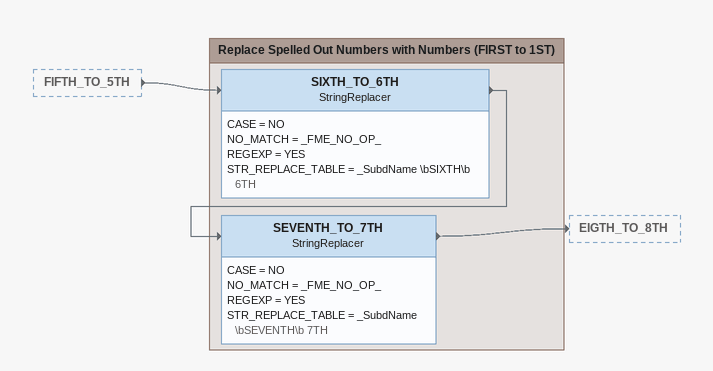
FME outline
FIFTH_TO_5TH [outside]
    -> SIXTH_TO_6TH

Bookmark: Replace Spelled Out Numbers with Numbers (FIRST to 1ST)
SIXTH_TO_6TH: StringReplacer
    CASE = NO
    NO_MATCH = _FME_NO_OP_
    REGEXP = YES
    STR_REPLACE_TABLE = _SubdName \bSIXTH\b 6TH
    -> SEVENTH_TO_7TH
SEVENTH_TO_7TH: StringReplacer
    CASE = NO
    NO_MATCH = _FME_NO_OP_
    REGEXP = YES
    STR_REPLACE_TABLE = _SubdName \bSEVENTH\b 7TH
    -> EIGTH_TO_8TH
